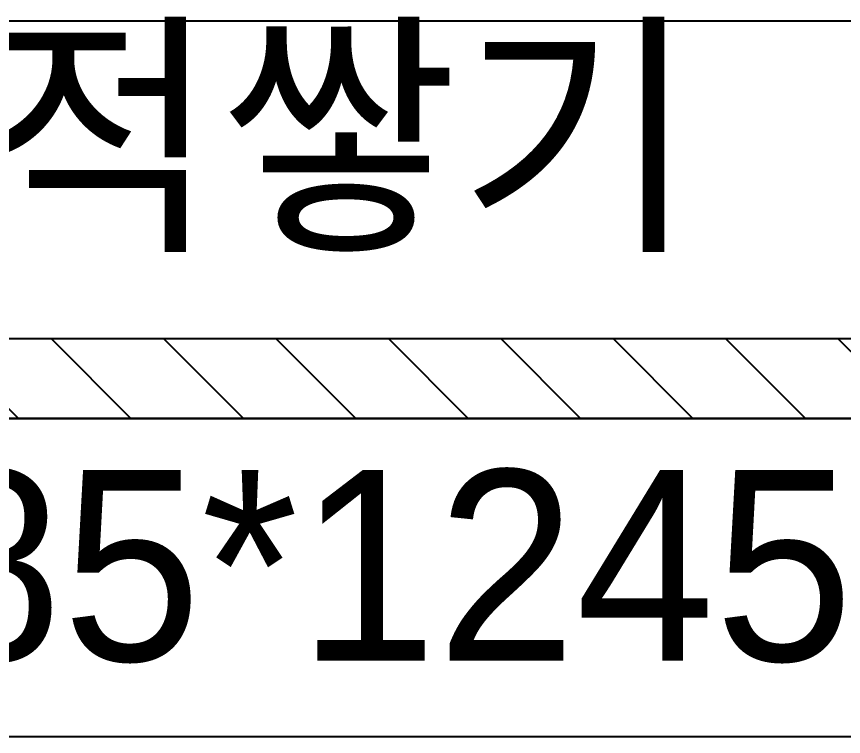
# Model space of a CAD drawing. Header units: inches. Extents: x -63256 to 33689, y -34490 to 100230.
# Drawn here: x -17493 to -16973, y 1684 to 2136 of the extents above; entities that cross this region are included whole.
import ezdxf

# ---------------------------------------------------------------- set-up
doc = ezdxf.new("R2010")
doc.units = ezdxf.units.IN
doc.header["$LTSCALE"] = 100
doc.header["$MEASUREMENT"] = 0
for name, color, linetype in [('0-ELC TEXT', 7, 'Continuous'), ('06-LIGHT', 4, 'Continuous'), ('3.기호.계단선', 30, 'Continuous'), ('C-WIN', 4, 'Continuous')]:
    doc.layers.add(name, color=color, linetype=linetype)
doc.styles.add('코레일둥고', font='')
doc.styles.get('코레일둥고').set_extended_font_data('Korail Round Gothic Medium')

# ---------------------------------------------------------------- blocks, each defined once
blk = doc.blocks.new('vuidauseh')
at = {"layer": 'C-WIN'}
blk.add_lwpolyline([(-43552.02, 1883.59), (-46037.02, 1883.59), (-46037.02, 1683.59), (-43552.02, 1683.59)], close=True, dxfattribs=at)
at = {"layer": '0-ELC TEXT', "style": '코레일둥고'}
blk.add_text('2485*1245', height=120, dxfattribs=at).set_placement((-45207.71, 1731.15))

msp = doc.modelspace()

# ---------------------------------------------------------------- hatches: boundary and pattern name
at = {"layer": '3.기호.계단선'}
h = msp.add_hatch(dxfattribs=at)
h.set_pattern_fill('_USER', color=256, scale=50, angle=135, pattern_type=0)
h.set_pattern_definition([(135, (72584.06, -222330.68), (-35.355339, -35.355339), [])])
h.paths.add_polyline_path([(-15813.18, 1883.59), (-15813.18, 1933.59), (-18813.18, 1933.59), (-18813.18, 1883.59)])

# ---------------------------------------------------------------- linework, layer by layer
at = {"layer": '06-LIGHT'}
msp.add_lwpolyline([(-18813.18, 1933.59), (-18813.18, 2133.59), (-15813.18, 2133.59), (-15813.18, 1933.59)], dxfattribs=at)
at = {"layer": '3.기호.계단선'}
msp.add_lwpolyline([(-15813.18, 1883.59), (-15813.18, 1933.59), (-18813.18, 1933.59), (-18813.18, 1883.59), (-15813.18, 1883.59)], dxfattribs=at)

# ---------------------------------------------------------------- block references
msp.add_blockref('vuidauseh', (27481.35, 0))

# ---------------------------------------------------------------- texts
at = {"layer": '0-ELC TEXT', "style": '코레일둥고'}
msp.add_text('조적쌓기', height=120, dxfattribs=at).set_placement((-17667.14, 2000.87))

doc.saveas('drawing.dxf')
